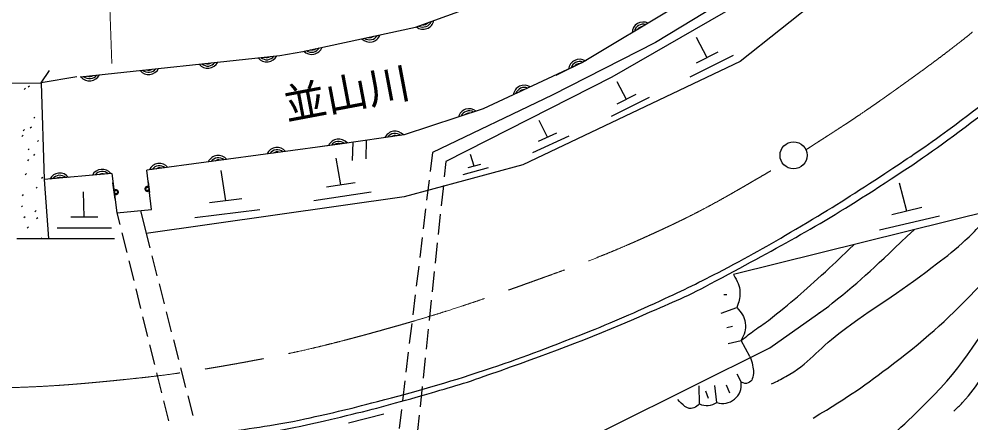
# Model space of a CAD drawing. Units: millimetres, scale not verified. Extents: x 40000 to 680000, y 20000 to 380000.
# Drawn here: x 223132 to 279205, y 247432 to 271207 of the extents above; entities that cross this region are included whole.
import ezdxf
from ezdxf.enums import TextEntityAlignment as Align

# ---------------------------------------------------------------- set-up
doc = ezdxf.new("R2010")
doc.units = ezdxf.units.MM
doc.header["$LTSCALE"] = 1000
doc.linetypes.add('CHAIN', pattern=[18.5, 12, -1.5, 3.5, -1.5])
for name, color, linetype, lineweight in [('M-BGD', 7, 'Continuous', 25), ('M-BMK', 2, 'CHAIN', 13), ('M-BMK-SRVR', 3, 'Continuous', 25), ('M-STR-HTXT', 7, 'Continuous', 13)]:
    doc.layers.add(name, color=color, linetype=linetype, lineweight=lineweight)
doc.styles.add('ＭＳ ゴシック', font='')
doc.styles.get('ＭＳ ゴシック').set_extended_font_data('MS Gothic')

msp = doc.modelspace()

# ---------------------------------------------------------------- linework, layer by layer
at = {"layer": 'M-BGD'}
for p, q in [((273936, 275336), (265607, 268704)), ((246488, 270723), (253023, 273111)), ((265265, 272641), (260613, 269833)), ((265395, 272005), (258047, 267780)), ((239855, 269306), (246488, 270723)), ((260613, 269833), (254536, 266717)), ((263663, 268933), (263036, 270116)), ((238484, 269059), (239855, 269306)), ((264304, 269254), (263021, 268613)), ((226729, 267805), (238484, 269059)), ((265607, 268704), (252810, 262621)), ((256532, 268771), (254751, 267890)), ((265202, 269061), (262636, 267779)), ((224440, 267457), (224927, 268178)), ((226537, 267806), (224440, 267457)), ((258047, 267780), (248273, 262814)), ((258908, 266477), (258361, 267510)), ((222403, 267434), (224440, 267457)), ((223435, 267065), (223506, 267136)), ((223667, 267213), (223738, 267284)), ((224440, 267457), (224605, 261761)), ((254536, 266717), (247479, 263342)), ((260252, 266589), (258011, 265470)), ((259468, 266757), (258348, 266198)), ((224000, 265368), (224071, 265439)), ((254251, 264250), (253762, 265233)), ((223380, 264631), (223451, 264702)), ((223792, 264800), (223862, 264871)), ((223298, 264301), (223369, 264372)), ((255517, 264322), (253385, 263325)), ((254784, 264499), (253718, 264001)), ((223660, 263503), (223730, 263574)), ((224215, 263994), (224285, 264065)), ((242505, 263918), (240847, 263690)), ((242799, 263960), (242759, 262879)), ((243589, 264073), (243559, 262979)), ((223996, 263181), (224067, 263252)), ((242082, 261440), (241805, 263016)), ((247479, 263342), (247344, 262227)), ((249940, 262547), (249732, 263239)), ((223645, 262870), (223716, 262941)), ((252810, 262621), (245811, 260740)), ((248273, 262814), (248177, 261910)), ((250768, 262454), (249276, 262044)), ((250313, 262650), (249567, 262445)), ((223497, 262038), (223568, 262109)), ((224455, 261839), (224525, 261909)), ((228595, 262115), (224605, 261761)), ((228595, 262115), (224605, 261761)), ((226089, 261893), (224605, 261761)), ((228595, 262115), (228894, 259802)), ((230932, 259996), (230665, 262309)), ((235308, 260504), (235047, 262284)), ((224135, 261245), (224205, 261316)), ((224605, 261761), (224859, 258290)), ((228790, 260609), (228666, 261565)), ((230745, 261617), (230818, 260988)), ((242929, 261568), (241234, 261312)), ((247284, 261731), (247140, 260539)), ((248125, 261413), (247999, 260219)), ((275423, 259900), (274995, 261538)), ((223330, 260807), (223401, 260878)), ((226974, 259544), (226936, 261034)), ((243879, 261017), (240489, 260506)), ((223267, 260145), (223338, 260215)), ((245811, 260740), (230614, 258575)), ((236265, 260621), (234351, 260387)), ((282910, 260553), (265219, 256166)), ((224063, 259866), (224133, 259937)), ((228894, 259802), (230932, 259996)), ((228894, 259802), (229065, 259115)), ((230293, 259936), (230614, 258575)), ((237316, 259973), (233488, 259504)), ((247080, 260043), (246936, 258852)), ((247947, 259722), (247821, 258529)), ((276306, 260108), (274540, 259692)), ((223421, 259523), (223492, 259594)), ((224163, 259463), (224234, 259534)), ((227772, 259545), (226175, 259543)), ((277355, 259610), (273824, 258778)), ((223620, 258904), (223691, 258975)), ((228571, 258907), (225378, 258903)), ((229185, 258629), (229474, 257465)), ((230614, 258575), (230828, 257744)), ((222996, 258290), (224859, 258290)), ((224437, 258290), (224484, 258337)), ((224859, 258290), (228753, 258290)), ((224859, 258290), (228753, 258290)), ((224859, 258290), (228753, 258290)), ((246876, 258355), (246732, 257164)), ((247769, 258031), (247643, 256838)), ((229595, 256979), (229884, 255814)), ((230953, 257260), (231251, 256097)), ((246672, 256667), (246528, 255476)), ((247591, 256341), (247465, 255147)), ((230004, 255329), (230293, 254164)), ((231376, 255613), (231674, 254451)), ((246468, 254980), (246324, 253788)), ((247413, 254650), (247287, 253457)), ((264652, 254988), (264821, 254988)), ((264483, 253887), (265414, 254226)), ((230413, 253679), (230702, 252514)), ((231799, 253967), (232097, 252804)), ((246264, 253292), (246120, 252101)), ((247235, 252959), (247109, 251766)), ((264821, 253041), (265160, 253125)), ((230822, 252029), (231111, 250864)), ((232222, 252320), (232520, 251158)), ((264906, 252109), (265668, 252279)), ((266176, 251347), (265668, 252279)), ((246060, 251604), (245916, 250413)), ((247057, 251269), (246931, 250075)), ((232645, 250673), (232943, 249511)), ((231232, 250379), (231520, 249214)), ((265414, 250331), (265668, 249823)), ((245856, 249917), (245712, 248725)), ((246879, 249578), (246753, 248385)), ((263213, 248553), (263201, 249620)), ((264229, 248638), (264116, 249638)), ((264992, 249187), (264812, 249657)), ((233068, 249027), (233366, 247865)), ((263745, 248864), (263585, 249308)), ((231641, 248729), (231930, 247564)), ((242538, 247444), (244616, 247966)), ((245652, 248229), (245517, 247114)), ((246701, 247887), (246606, 246983))]:
    msp.add_line(p, q, dxfattribs=at)
for points in [[(268852, 276970), (261754, 271911), (256327, 268648), (250464, 265921), (245820, 264391)], [(245820, 264391), (242031, 263851), (230665, 262309)], [(247041, 246860), (247126, 246945), (247380, 246945), (248565, 245929), (253391, 244913), (267361, 251855), (270833, 254311), (271034, 254491)]]:
    msp.add_lwpolyline(points, dxfattribs=at)
for centre in [(230687, 261208), (230687, 261208), (230687, 261208), (230687, 261208), (228843, 261019), (228843, 261019), (228843, 261019), (228843, 261019)]:
    msp.add_circle(centre, 100, dxfattribs=at)
for centre, radius, start, end in [((246930, 271261), 654, 232.8504, 347.2923), ((246930, 271261), 523, 242.6617, 337.481), ((246930, 271261), 392, 264.5381, 315.6046), ((259894, 270379), 654, 63.7952, 178.237), ((259894, 270379), 523, 73.6064, 168.4258), ((243791, 270509), 654, 224.834, 339.2759), ((259894, 270379), 392, 95.4829, 146.5493), ((243791, 270509), 523, 234.6453, 329.4646), ((243791, 270509), 392, 256.5217, 307.5882), ((240368, 269778), 654, 224.834, 339.2759), ((240368, 269778), 523, 234.6453, 329.4646), ((240368, 269778), 392, 256.5217, 307.5882), ((234248, 268963), 654, 218.8702, 333.312), ((234248, 268963), 523, 228.6814, 323.5008), ((234248, 268963), 392, 250.5579, 301.6243), ((237729, 269335), 654, 218.8702, 333.312), ((237729, 269335), 523, 228.6814, 323.5008), ((237729, 269335), 392, 250.5579, 301.6243), ((256151, 268188), 654, 59.1001, 173.542), ((256151, 268188), 523, 68.9114, 163.7307), ((230768, 268592), 654, 218.8702, 333.312), ((230768, 268592), 523, 228.6814, 323.5008), ((230768, 268592), 392, 250.5579, 301.6243), ((256151, 268188), 392, 90.7878, 141.8543), ((227288, 268220), 654, 218.8702, 333.312), ((227288, 268220), 523, 228.6814, 323.5008), ((227288, 268220), 392, 250.5579, 301.6243), ((252897, 266662), 654, 57.7287, 172.1706), ((252897, 266662), 523, 67.54, 162.3593), ((252897, 266662), 392, 89.4164, 140.4829), ((249643, 265277), 654, 51.0108, 165.4527), ((249643, 265277), 523, 60.8221, 155.6414), ((249643, 265277), 392, 82.6985, 133.765), ((241959, 263486), 654, 40.6142, 155.0561), ((245276, 263955), 654, 40.8854, 155.3272), ((245276, 263955), 523, 50.6966, 145.516), ((245276, 263955), 392, 72.5731, 123.6395), ((238340, 262993), 654, 40.5057, 154.9476), ((241959, 263486), 523, 50.4255, 145.2448), ((241959, 263486), 392, 72.3019, 123.3684), ((234872, 262522), 654, 40.5057, 154.9476), ((234872, 262522), 523, 50.317, 145.1363), ((238340, 262993), 523, 50.317, 145.1363), ((238340, 262993), 392, 72.1934, 123.2599), ((231404, 262052), 654, 40.5057, 154.9476), ((231404, 262052), 523, 50.317, 145.1363), ((231404, 262052), 392, 72.1934, 123.2599), ((234872, 262522), 392, 72.1934, 123.2599), ((225523, 261487), 654, 37.8415, 152.2833), ((225523, 261487), 523, 47.6527, 142.472), ((225523, 261487), 392, 69.5291, 120.5956), ((228029, 261709), 654, 37.8415, 152.2833), ((228029, 261709), 523, 47.6527, 142.472), ((228029, 261709), 392, 69.5291, 120.5956), ((230687, 261208), 145, 50.1848, 322.9791), ((230687, 261208), 116, 31.7354, 341.4285), ((228843, 261019), 145, 230.9743, 143.7686), ((228843, 261019), 116, 212.5249, 162.218), ((264577, 249682), 1100, 251.5399, 7.4051), ((263647, 249478), 1022, 244.8321, 304.6952)]:
    msp.add_arc(centre, radius, start, end, dxfattribs=at)
for points, knots in [([(231593, 246282), (231891, 246341), (231975, 246353), (232221, 246391), (232753, 246474), (233063, 246433), (233592, 246535), (233886, 246591), (234046, 246642), (234339, 246702), (236393, 247117), (237580, 247161), (239628, 247603), (241441, 247994), (242456, 248222), (244249, 248695), (246557, 249303), (247849, 249655), (250118, 250394), (252469, 251160), (253766, 251653), (256067, 252559), (257979, 253312), (259035, 253772), (260903, 254629), (262360, 255298), (263172, 255684), (264590, 256432), (266423, 257399), (267432, 257975), (269214, 259032), (271059, 260127), (272079, 260765), (273871, 261943), (275270, 262863), (276058, 263373), (277413, 264357), (279762, 266063), (281045, 267069), (283255, 268953), (288580, 273495), (291157, 276489), (296152, 281390), (302329, 287450), (304260, 289440), (311774, 297097)], [0, 0, 0, 0, 1, 1, 1, 2, 2, 2, 3, 3, 3, 4, 4, 4, 5, 5, 5, 6, 6, 6, 7, 7, 7, 8, 8, 8, 9, 9, 9, 10, 10, 10, 11, 11, 11, 12, 12, 12, 13, 13, 13, 14, 14, 14, 15, 15, 15, 15]), ([(272780, 245251), (274832, 246904), (275457, 247472), (277013, 249061), (279222, 251316), (279871, 253090), (282009, 255411), (282532, 255979), (282845, 256284), (283448, 256766), (283799, 257047), (283996, 257208), (284379, 257443), (284758, 257675), (284983, 257787), (285395, 257951), (286261, 258296), (286766, 258455), (287681, 258629), (288526, 258789), (289024, 258671), (289883, 258629), (291181, 258565), (291887, 258293), (293185, 258205), (293713, 258170), (294011, 258180), (294539, 258205), (294806, 258218), (294955, 258238), (295217, 258290), (295453, 258337), (295587, 258367), (295809, 258459), (296124, 258590), (296297, 258682), (296571, 258883), (296873, 259104), (297000, 259280), (297249, 259560), (297499, 259842), (297628, 260011), (297841, 260322), (298076, 260664), (298181, 260875), (298349, 261253), (299010, 262735), (299280, 263608), (299789, 265148), (300104, 266102), (300300, 266631), (300551, 267603), (300855, 268784), (300999, 269453), (301228, 270651), (301429, 271703), (301542, 272295), (301651, 273361), (301722, 274052), (301676, 274446), (301736, 275139), (301802, 275903), (301873, 276328), (301990, 277086), (302134, 278016), (302224, 278535), (302413, 279457), (302591, 280321), (302670, 280812), (302921, 281658), (303091, 282229), (303188, 282552), (303429, 283097), (303609, 283503), (303713, 283731), (303937, 284113), (304081, 284359), (304163, 284501), (304361, 284706), (304948, 285316), (305336, 285611), (306054, 286061), (307609, 287034), (308683, 287205), (310287, 288093), (310898, 288430), (311228, 288641), (311811, 289024), (312326, 289362), (312629, 289539), (313081, 289955), (313512, 290352), (313733, 290598), (314097, 291056), (314955, 292133), (315438, 292745), (316129, 293935), (316623, 294784), (316789, 295104), (317278, 296172)], [0, 0, 0, 0, 1, 1, 1, 2, 2, 2, 3, 3, 3, 4, 4, 4, 5, 5, 5, 6, 6, 6, 7, 7, 7, 8, 8, 8, 9, 9, 9, 10, 10, 10, 11, 11, 11, 12, 12, 12, 13, 13, 13, 14, 14, 14, 15, 15, 15, 16, 16, 16, 17, 17, 17, 18, 18, 18, 19, 19, 19, 20, 20, 20, 21, 21, 21, 22, 22, 22, 23, 23, 23, 24, 24, 24, 25, 25, 25, 26, 26, 26, 27, 27, 27, 28, 28, 28, 29, 29, 29, 30, 30, 30, 31, 31, 31, 32, 32, 32, 33, 33, 33, 33]), ([(278199, 248130), (278446, 248359), (278514, 248434), (278707, 248638), (279225, 249185), (279463, 249542), (279892, 250162), (280509, 251053), (280723, 251636), (281331, 252533), (281621, 252960), (281826, 253171), (282178, 253549), (283108, 254546), (283758, 254986), (284887, 255750), (285243, 255991), (285493, 256046), (285903, 256173), (286709, 256422), (287183, 256495), (288020, 256597), (289991, 256835), (291119, 256633), (293100, 256766), (293763, 256810), (294136, 256838), (294793, 256935), (295095, 256980), (295272, 256992), (295555, 257105), (295872, 257230), (296030, 257345), (296317, 257528), (296697, 257770), (296909, 257910), (297249, 258205), (297566, 258482), (297727, 258656), (298011, 258967), (298327, 259315), (298501, 259515), (298773, 259899), (299149, 260431), (299311, 260763), (299619, 261338), (299983, 262016), (300167, 262407), (300466, 263116), (300754, 263801), (300931, 264182), (301143, 264894), (301425, 265840), (301538, 266383), (301736, 267349), (301844, 267877), (301933, 268169), (301990, 268704), (302280, 271408), (302163, 272948), (302498, 275647), (302602, 276483), (302721, 276944), (302921, 277763), (303068, 278363), (303165, 278696), (303345, 279287), (303588, 280088), (303693, 280550), (304022, 281319), (304377, 282149), (304603, 282613), (305123, 283351), (305433, 283792), (305715, 283951), (306139, 284283), (307996, 285738), (309421, 285993), (311303, 287415), (312798, 288544), (313595, 289251), (314859, 290633), (315400, 291223), (315661, 291592), (316129, 292241), (317246, 293789), (317478, 294510), (318415, 296559)], [0, 0, 0, 0, 1, 1, 1, 2, 2, 2, 3, 3, 3, 4, 4, 4, 5, 5, 5, 6, 6, 6, 7, 7, 7, 8, 8, 8, 9, 9, 9, 10, 10, 10, 11, 11, 11, 12, 12, 12, 13, 13, 13, 14, 14, 14, 15, 15, 15, 16, 16, 16, 17, 17, 17, 18, 18, 18, 19, 19, 19, 20, 20, 20, 21, 21, 21, 22, 22, 22, 23, 23, 23, 24, 24, 24, 25, 25, 25, 26, 26, 26, 27, 27, 27, 28, 28, 28, 29, 29, 29, 29]), ([(269901, 247707), (272181, 249111), (272866, 249562), (274643, 250924), (276798, 252577), (277918, 253629), (279807, 255581), (281280, 257102), (281788, 258230), (283194, 259814), (283707, 260391), (283966, 260746), (284549, 261253), (284798, 261471), (284952, 261576), (285226, 261761), (285569, 261994), (285778, 262103), (286157, 262269), (286378, 262366), (286513, 262398), (286750, 262439), (287174, 262511), (287422, 262473), (287851, 262439), (288187, 262412), (288373, 262362), (288697, 262269), (289070, 262163), (289278, 262095), (289629, 261931), (290219, 261654), (290494, 261393), (291068, 261084), (291524, 260838), (291780, 260701), (292253, 260491), (292675, 260305), (292899, 260143), (293354, 260068), (293876, 259982), (294196, 259938), (294709, 260068), (295110, 260170), (295300, 260338), (295640, 260576), (295928, 260778), (296075, 260914), (296317, 261169), (296641, 261510), (296812, 261714), (297079, 262100), (297299, 262417), (297403, 262608), (297587, 262947), (297778, 263298), (297878, 263501), (298011, 263878), (299011, 266724), (299316, 268401), (300043, 271329), (300525, 273275), (300827, 274359), (301228, 276324), (301760, 278930), (301743, 280463), (302498, 283013), (302650, 283525), (302770, 283803), (303006, 284283), (303157, 284588), (303250, 284756), (303429, 285045), (303642, 285387), (303760, 285584), (304022, 285891), (304355, 286283), (304541, 286514), (304953, 286823), (305394, 287152), (305654, 287323), (306139, 287585), (308047, 288613), (309457, 288480), (311303, 289617), (311884, 289974), (312146, 290267), (312658, 290717), (313009, 291026), (313189, 291219), (313505, 291564), (313822, 291910), (313982, 292121), (314267, 292495), (315156, 293663), (315335, 294220), (316087, 295783)], [0, 0, 0, 0, 1, 1, 1, 2, 2, 2, 3, 3, 3, 4, 4, 4, 5, 5, 5, 6, 6, 6, 7, 7, 7, 8, 8, 8, 9, 9, 9, 10, 10, 10, 11, 11, 11, 12, 12, 12, 13, 13, 13, 14, 14, 14, 15, 15, 15, 16, 16, 16, 17, 17, 17, 18, 18, 18, 19, 19, 19, 20, 20, 20, 21, 21, 21, 22, 22, 22, 23, 23, 23, 24, 24, 24, 25, 25, 25, 26, 26, 26, 27, 27, 27, 28, 28, 28, 29, 29, 29, 30, 30, 30, 31, 31, 31, 32, 32, 32, 32]), ([(234431, 246274), (238098, 246917), (239118, 247063), (242076, 247779), (243960, 248235), (245011, 248512), (246873, 249051), (248421, 249499), (249296, 249733), (250814, 250276), (254371, 251547), (256377, 252240), (259835, 253760), (261416, 254455), (262328, 254798), (263849, 255616), (267793, 257734), (270027, 258897), (273785, 261329), (275809, 262638), (276930, 263396), (278855, 264846), (280911, 266394), (282073, 267252), (284019, 268936), (285608, 270312), (286449, 271138), (287972, 272587), (290385, 274880), (291760, 276142), (294099, 278511), (295074, 279499), (295604, 280069), (296571, 281065), (301291, 285926), (302823, 287425), (308771, 293394)], [0, 0, 0, 0, 1, 1, 1, 2, 2, 2, 3, 3, 3, 4, 4, 4, 5, 5, 5, 6, 6, 6, 7, 7, 7, 8, 8, 8, 9, 9, 9, 10, 10, 10, 11, 11, 11, 12, 12, 12, 12]), ([(267446, 249739), (267845, 249905), (267968, 249986), (268293, 250162), (269677, 250914), (270169, 251752), (271425, 252702), (273526, 254290), (274839, 254994), (276929, 256597), (277638, 257141), (278043, 257438), (278707, 258036), (279487, 258740), (279734, 259031), (280574, 259974)], [0, 0, 0, 0, 1, 1, 1, 2, 2, 2, 3, 3, 3, 4, 4, 4, 5, 5, 5, 5]), ([(265668, 252279), (266041, 252579), (266142, 252661), (266456, 252893), (266770, 253124), (266970, 253222), (267277, 253464), (268632, 254530), (269358, 255171), (270628, 256337), (271295, 256949), (271515, 257150), (272313, 257925)], [0, 0, 0, 0, 1, 1, 1, 2, 2, 2, 3, 3, 3, 4, 4, 4, 4]), ([(265219, 256166), (265446, 255754), (265582, 255545), (265591, 255107), (265599, 254756), (265548, 254578), (265414, 254226)], [0, 0, 0, 0, 1, 1, 1, 2, 2, 2, 2]), ([(265414, 254226), (265686, 253915), (265852, 253718), (265911, 253318), (265972, 252906), (265852, 252663), (265668, 252279)], [0, 0, 0, 0, 1, 1, 1, 2, 2, 2, 2]), ([(266176, 251347), (266271, 251129), (266298, 251041), (266339, 250835), (266400, 250526), (266428, 250327), (266326, 250029), (266283, 249904), (266207, 249844), (266086, 249789), (265937, 249721), (265821, 249771), (265668, 249823)], [0, 0, 0, 0, 1, 1, 1, 2, 2, 2, 3, 3, 3, 4, 4, 4, 4]), ([(263213, 248553), (263119, 248434), (263024, 248372), (262872, 248315), (262485, 248167), (262207, 248534), (261932, 248804)], [0, 0, 0, 0, 1, 1, 1, 2, 2, 2, 2])]:
    msp.add_open_spline(points, degree=3, knots=knots, dxfattribs=at)
for points in [[(271034, 254491), (272781, 255845), (273616, 256691), (275855, 258804)], [(270240, 253887), (270273, 253912), (270306, 253937), (270338, 253961)], [(267358, 251854), (267362, 251856), (267366, 251858), (267369, 251861)]]:
    msp.add_open_spline(points, degree=3, dxfattribs=at)
at = {"layer": 'M-BMK'}
for points, knots in [([(269485, 263515), (272203, 265256), (272950, 265749), (275099, 267286), (277649, 269110), (279044, 270185), (281439, 272207), (284021, 274388), (284852, 275218), (287779, 278094)], [0, 0, 0, 0, 1, 1, 1, 2, 2, 2, 3, 3, 3, 3]), ([(184338, 255344), (186705, 254511), (187341, 254275), (189297, 253688), (190764, 253247), (191588, 253007), (193073, 252633), (195058, 252134), (196179, 251888), (198184, 251475), (200533, 250991), (201854, 250727), (204231, 250412), (207694, 249952), (209644, 249724), (213134, 249552), (215298, 249446), (216514, 249404), (218681, 249439), (222177, 249495), (224143, 249493), (227624, 249819), (230809, 250117), (232594, 250325), (235743, 250887), (239050, 251478), (240891, 251897), (244129, 252789), (247721, 253779), (249707, 254436), (253212, 255699), (255989, 256699), (257553, 257253), (260241, 258472), (263423, 259913), (264494, 260571), (268127, 262691)], [0, 0, 0, 0, 1, 1, 1, 2, 2, 2, 3, 3, 3, 4, 4, 4, 5, 5, 5, 6, 6, 6, 7, 7, 7, 8, 8, 8, 9, 9, 9, 10, 10, 10, 11, 11, 11, 12, 12, 12, 12])]:
    msp.add_open_spline(points, degree=3, knots=knots, dxfattribs=at)
at = {"layer": 'M-BMK-SRVR'}
msp.add_circle((268757, 263185), 800, dxfattribs=at)
at = {"layer": 'M-STR-HTXT'}
msp.add_line((228607, 268591), (227266, 302517), dxfattribs=at)

# ---------------------------------------------------------------- texts
at = {"layer": 'M-BGD', "style": 'ＭＳ ゴシック'}
msp.add_text('並山川', height=1833, rotation=10.705, dxfattribs=at).set_placement((242424, 266825), align=Align.MIDDLE_CENTER)

doc.saveas('drawing.dxf')
